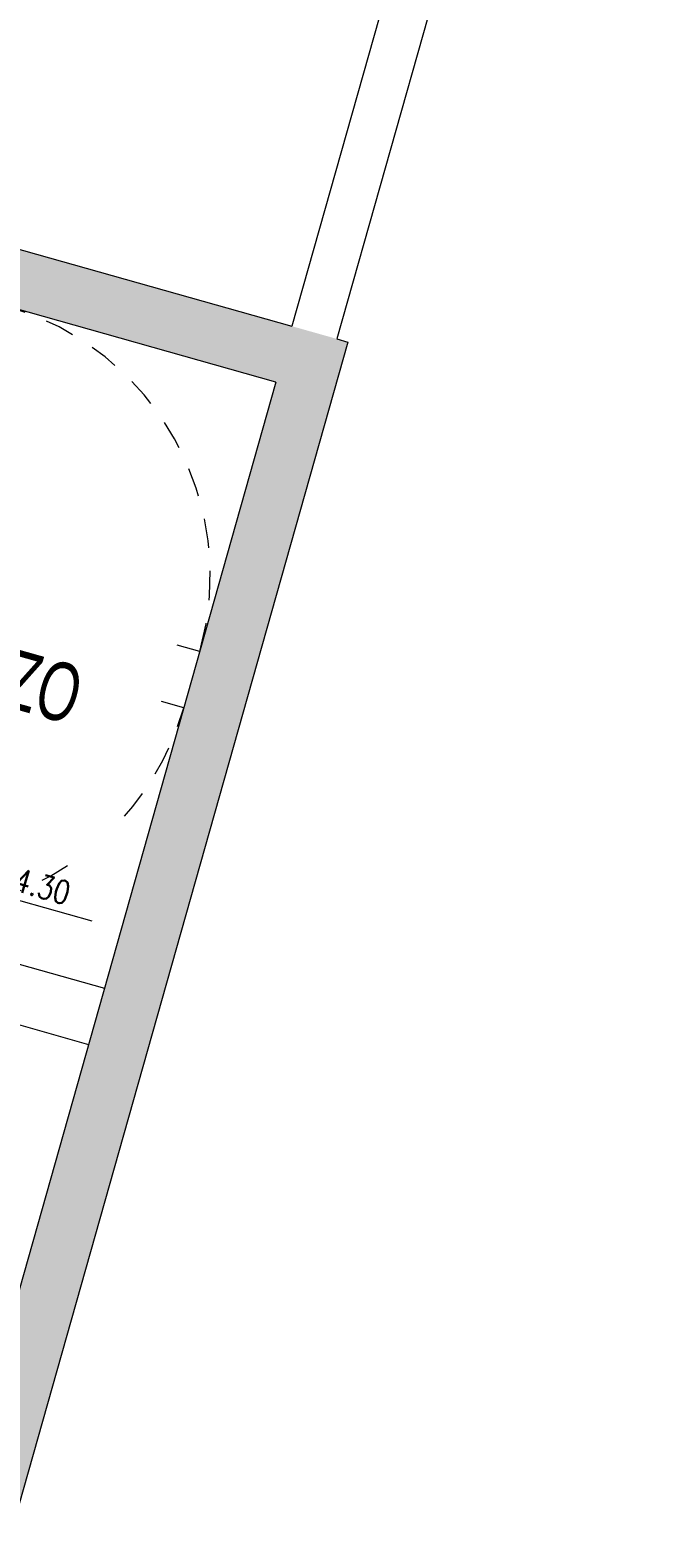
# Model space of a CAD drawing. Header units: inches. Extents: x 0 to 766, y -245 to 236.
# Drawn here: x 63.6 to 66.27, y -202.78 to -196.38 of the extents above; entities that cross this region are included whole.
import ezdxf
from ezdxf import colors
from ezdxf.entities.mleader import LeaderData, LeaderLine
from ezdxf.math import Vec2, Vec3

# ---------------------------------------------------------------- set-up
doc = ezdxf.new("R2010")
doc.units = ezdxf.units.IN
doc.header["$MEASUREMENT"] = 0
doc.linetypes.add('DASHED2', pattern=[0.375, 0.25, -0.125])
doc.linetypes.add('HIDDEN2', pattern=[0.1875, 0.125, -0.0625])
for name, color, linetype, lineweight in [('000 SOS 911 TEXTOS ACI', 7, 'Continuous', 9), ('HATCH', 251, 'Continuous', 9), ('MURO-BAJO', 251, 'Continuous', 9), ('MUROS', 251, 'Continuous', 9), ('NIVELES-NPT', 251, 'Continuous', 9), ('PROYECCION', 251, 'DASHED2', 9), ('PROYECCIONES', 251, 'HIDDEN2', 9)]:
    doc.layers.add(name, color=color, linetype=linetype, lineweight=lineweight)
doc.styles.add('PIPE', font='ARIALN.TTF', dxfattribs={"width": 0.8})
doc.styles.add('ROMANS', font='romans.shx', dxfattribs={"width": 0.8})

# ---------------------------------------------------------------- blocks, each defined once
blk = doc.blocks.new('NPT')
at = {"layer": 'NIVELES-NPT'}
h = blk.add_hatch(color=256, dxfattribs=at)
h.paths.add_polyline_path([(0, -0.0613262704653153), (0, 0), (-0.0602854464600569, 0, 0.0042792132716365), (-0.0602942788464134, -0.0010319916191293, 0.4142135623729712)])
h.paths.add_polyline_path([(0, 0), (0.0602854464600569, 0, 0.4092090227639318), (0, 0.0592622872270567)])
blk.add_line((0.9320041173916704, 0), (-0.1193010463946393, 0), dxfattribs=at)
blk.add_lwpolyline([(0, -0.1597670624796592), (0, 0.149364873615923)], dxfattribs=at)
at = {"layer": 'NIVELES-NPT', "linetype": 'Continuous'}
blk.add_circle((0, -0.0010319916191293), 0.0602942788463125, dxfattribs=at)
at = {"layer": 'NIVELES-NPT', "style": 'ROMANS', "width": 0.8}
blk.add_attdef('N.P.T.±0.00', (0.1175420202139321, 0.0358007524059758), '', height=0.1, dxfattribs=at)

msp = doc.modelspace()

# ---------------------------------------------------------------- hatches: boundary and pattern name
at = {"layer": 'HATCH'}
h = msp.add_hatch(color=256, dxfattribs=at)
h.dxf.hatch_style = 1
h.paths.add_polyline_path([(64.95872284704713, -197.7181707033376), (60.96524222337479, -196.5891833510459), (59.97226958337575, -200.1015198029538), (60.16473042563332, -200.1559301975721), (61.08969167996698, -196.8841643309035), (64.65014051415633, -197.8907302968877), (63.18109673554433, -203.0870665379572), (59.42818341889654, -202.0260893050299), (59.36017185182794, -202.2666614213782), (63.35365646544106, -203.3956493306399)])
h.paths.add_polyline_path([(54.11499187584866, -195.0890265690367), (53.78853770256386, -196.2437679570505), (53.5479105420314, -196.1757408285723), (53.94237600115321, -194.7804283189892), (57.26225749116071, -195.7189840670324), (57.19424620507036, -195.959555189498)])
h.paths.add_polyline_path([(52.47338825729824, -199.976780405382), (55.79326950611669, -200.9153360852393), (55.8612812682739, -200.6747632788192), (52.5413996406796, -199.7362089387768)])
h.paths.add_polyline_path([(63.8489207785874, -186.3889675065791), (61.45492350800139, -194.8570710180827), (61.64738045306339, -194.9114800602677), (62.17786848385941, -193.035025307546), (65.73832109286354, -194.0415923377955), (65.20783306130751, -195.9180470932058), (65.40028994901286, -195.9724561191756), (65.93077797785233, -194.0960013629972), (66.4119202400352, -194.2320239400553), (66.47993152789915, -193.9914528113164), (62.29399456632157, -192.8080566010695), (64.08949250982296, -186.4569789647735)])
h.paths.add_polyline_path([(55.77737712310201, -188.2898332233488), (55.45772863650609, -189.4205013761687), (54.49544414695207, -189.148456231894), (54.42743286086164, -189.3890273543596), (58.70956704715294, -190.5996192584781), (58.77757377526487, -190.3590642586014), (55.69829520099316, -189.4885287848479), (56.01794824556754, -188.3578445094392)])
h.paths.add_polyline_path([(60.09702384228086, -185.6919958845466), (60.16503522692902, -185.4514244134604), (57.18195330288968, -184.6080844643935), (57.34522340364897, -184.0305616198396), (57.0084238307913, -183.9353458189156), (56.84515359791069, -184.5128691361613), (55.88286887528935, -184.2408239259967), (55.81485760110687, -184.481395006341)])
h.paths.add_polyline_path([(58.28377915174764, -180.7106801296361), (58.39255423664807, -180.3259183382476), (62.00112106702126, -181.3460877109684), (62.06913233334949, -181.1055166584063), (57.16148142672922, -179.7180864198083), (57.09347036081019, -179.9586567634785), (58.15198328249633, -180.2579064174245), (58.04320801990001, -180.6426688408932)])
h.paths.add_polyline_path([(67.24097390474923, -187.3479267328389), (70.41651270988454, -188.2456757060071), (70.34850142126051, -188.4862468374345), (67.17296261612523, -187.5884978642664)])
h.paths.add_polyline_path([(66.98094354425719, -182.7539214953911), (70.83008149561184, -183.8421020705499), (70.89809277942202, -183.6015309561501), (67.04895482806731, -182.5133503809913)])
h.paths.add_polyline_path([(65.93515721299487, -191.9668922968994), (69.11069600152247, -192.8646412653725), (69.17870728837298, -192.6240701402183), (66.00316849984534, -191.7263211717453)])
h = msp.add_hatch(color=251, dxfattribs=at)
h.dxf.hatch_style = 1
h.paths.add_polyline_path([(64.95872284704713, -197.7181707033376), (60.96524222337479, -196.5891833510459), (59.97226958337575, -200.1015198029538), (60.16473042563332, -200.1559301975721), (61.08969167996698, -196.8841643309035), (64.65014051415633, -197.8907302968877), (63.18109673554433, -203.0870665379572), (59.42818341889654, -202.0260893050299), (59.36017185182794, -202.2666614213782), (63.35365646544106, -203.3956493306399)])
h.paths.add_polyline_path([(54.11499187584866, -195.0890265690367), (53.78853770256386, -196.2437679570505), (53.5479105420314, -196.1757408285723), (53.94237600115321, -194.7804283189892), (57.26225749116071, -195.7189840670324), (57.19424620507036, -195.959555189498)])
h.paths.add_polyline_path([(52.47338825729824, -199.976780405382), (55.79326950611669, -200.9153360852393), (55.8612812682739, -200.6747632788192), (52.5413996406796, -199.7362089387768)])
h.paths.add_polyline_path([(63.8489207785874, -186.3889675065791), (61.45492350800139, -194.8570710180827), (61.64738045306339, -194.9114800602677), (62.17786848385941, -193.035025307546), (65.73832109286354, -194.0415923377955), (65.20783306130751, -195.9180470932058), (65.40028994901286, -195.9724561191756), (65.93077797785233, -194.0960013629972), (66.4119202400352, -194.2320239400553), (66.47993152789915, -193.9914528113164), (62.29399456632157, -192.8080566010695), (64.08949250982296, -186.4569789647735)])
h.paths.add_polyline_path([(55.77737712310201, -188.2898332233488), (55.45772863650609, -189.4205013761687), (54.49544414695207, -189.148456231894), (54.42743286086164, -189.3890273543596), (58.70956704715294, -190.5996192584781), (58.77757377526487, -190.3590642586014), (55.69829520099316, -189.4885287848479), (56.01794824556754, -188.3578445094392)])
h.paths.add_polyline_path([(60.09702384228086, -185.6919958845466), (60.16503522692902, -185.4514244134604), (57.18195330288968, -184.6080844643935), (57.34522340364897, -184.0305616198396), (57.0084238307913, -183.9353458189156), (56.84515359791069, -184.5128691361613), (55.88286887528935, -184.2408239259967), (55.81485760110687, -184.481395006341)])
h.paths.add_polyline_path([(58.28377915174764, -180.7106801296361), (58.39255423664807, -180.3259183382476), (62.00112106702126, -181.3460877109684), (62.06913233334949, -181.1055166584063), (57.16148142672922, -179.7180864198083), (57.09347036081019, -179.9586567634785), (58.15198328249633, -180.2579064174245), (58.04320801990001, -180.6426688408932)])
h.paths.add_polyline_path([(67.24097390474923, -187.3479267328389), (70.41651270988454, -188.2456757060071), (70.34850142126051, -188.4862468374345), (67.17296261612523, -187.5884978642664)])
h.paths.add_polyline_path([(66.98094354425719, -182.7539214953911), (70.83008149561184, -183.8421020705499), (70.89809277942202, -183.6015309561501), (67.04895482806731, -182.5133503809913)])
h.paths.add_polyline_path([(65.93515721299487, -191.9668922968994), (69.11069600152247, -192.8646412653725), (69.17870728837298, -192.6240701402183), (66.00316849984534, -191.7263211717453)])

# ---------------------------------------------------------------- linework, layer by layer
at = {"layer": 'MURO-BAJO', "color": 251}
for p, q in [((62.7608778526228, -200.1624444177412, -2.629120047792232e-06), (63.91561924063656, -200.488898591026, -2.629120047792232e-06)), ((62.69286656653235, -200.4030155402068, -2.629120047792232e-06), (63.84760795454615, -200.7294697134915, -2.629120047792232e-06))]:
    msp.add_line(p, q, dxfattribs=at)
at = {"layer": 'MUROS'}
for p, q in [((65.93077797785233, -194.0960013629972, -3.345648148019993e-06), (64.91060861265103, -197.7045684433198, -3.345648148019993e-06)), ((65.18062854697271, -196.0142755418335, -3.345648148019993e-06), (64.71815173385947, -197.6501594140631, -3.345648148019993e-06)), ((60.9652344399295, -196.5891811506067, -3.345648148019993e-06), (64.71815173385947, -197.6501594140631, -3.345648148019993e-06)), ((64.65014051415633, -197.8907302968877, -3.345648148019993e-06), (61.08969167996698, -196.8841643309035, -3.345648148019993e-06)), ((64.95872284704713, -197.7181707033376, -3.345648148019993e-06), (63.35365720133102, -203.3956495386816, -3.345648148019993e-06)), ((64.91060861265103, -197.7045684433198, -3.345648148019993e-06), (64.95872284704713, -197.7181707033376, -3.345648148019993e-06)), ((64.65014051415633, -197.8907302968877, -3.345648148019993e-06), (63.18109673554433, -203.0870665379572, -3.345648148019993e-06))]:
    msp.add_line(p, q, dxfattribs=at)
at = {"layer": 'PROYECCION', "ltscale": 0.5}
msp.add_arc((63.16894495277378, -198.7190175115929, -4.476173852019732e-06), 1.200000000040745, 344.2139988296184, 74.21399882795023, dxfattribs=at)
at = {"layer": 'PROYECCION', "color": 251, "ltscale": 0.5}
msp.add_arc((63.10093366741542, -198.959588631362, -4.476173852019732e-06), 1.200000000040745, 254.2139988312857, 344.2139987228962, dxfattribs=at)
at = {"layer": 'PROYECCIONES', "color": 251, "ltscale": 0.5}
for p, q in [((64.32368634140762, -199.0454716821495, -4.476173852019732e-06), (63.12083072927733, -198.7054152507853, -4.476173852019732e-06)), ((64.25567499802942, -199.2860430071477, -4.476173852019732e-06), (63.05281938550573, -198.9459865766401, -4.476173852019732e-06))]:
    msp.add_line(p, q, dxfattribs=at)

# ---------------------------------------------------------------- block references
at = {"color": 251, "rotation": 344.2139988296181}
msp.add_blockref('NPT', (62.9659413677997, -199.9477755139648, -0.003808263106148692), dxfattribs=at).add_auto_attribs({'N.P.T.±0.00': 'N.P.T. -4.30'})

# ---------------------------------------------------------------- next in the draw order: leaders
at = {"layer": '000 SOS 911 TEXTOS ACI'}
ml = msp.add_multileader_mtext('Standard', dxfattribs=at)
ml.set_content('{\\H1.66667x;DRENAJE DE ACI - DESCARGA EN EL POZO SUMIDERO}', color=256, style='PIPE')
ml.set_leader_properties(color=7)
ml.build(insert=Vec2(0, 0))
ml.multileader.update_dxf_attribs({"text_left_attachment_type": 2, "text_right_attachment_type": 2, "dogleg_length": 2, "arrow_head_size": 0.15})
ctx = ml.context
ctx.base_point, ctx.char_height, ctx.arrow_head_size, ctx.landing_gap_size, ctx.plane_origin, ctx.plane_x_axis, ctx.plane_y_axis = Vec3(61.04759564039914, -198.4353467250891, 2.116307666865167e-08), 0.15, 0.15, 0.15, Vec3(58.41222277427097, -198.5242592582941, 2.116307666865167e-08), Vec3(0.9623918808983895, -0.2716649914524507), Vec3(0.2716649914524507, 0.9623918808983895)
ctx.left_attachment, ctx.right_attachment = 2, 2
notes = []
notes.append((ctx, [(0, (1, 1, 0), (60.90695687149498, -198.395647065615, 2.116307666865167e-08), (0.9623918808983895, -0.271664991452451), 0.1461346169845799, [(0, [(60.87540654474148, -196.6959318954947, 2.116307666865167e-08)], 0, [])])]))
ctx.mtext.insert, ctx.mtext.text_direction, ctx.mtext.rotation, ctx.mtext.width, ctx.mtext.defined_height, ctx.mtext.flow_direction = Vec3(61.33243691804049, -197.978427589848, 2.116307666865167e-08), Vec3(0.9623918808983895, -0.2716649914524507), 6.00806264150137, 2.893927547816373, 0.5575092987138824, 5
ctx.mtext.has_bg_fill, ctx.mtext.bg_color, ctx.mtext.bg_scale_factor, ctx.mtext.bg_transparency, ctx.mtext.use_window_bg_color = 1, -1073741824, 2, 0, 1
for ctx, leaders in notes:
    for number, flags, end, landing, length, lines in leaders:
        leader = LeaderData()
        leader.index, (leader.has_last_leader_line, leader.has_dogleg_vector, leader.attachment_direction) = number, flags
        leader.last_leader_point, leader.dogleg_vector, leader.dogleg_length = Vec3(end), Vec3(landing), length
        for number, points, colour, breaks in lines:
            line = LeaderLine()
            line.index, line.vertices, line.color, line.breaks = number, Vec3.list(points), colors.encode_raw_color(colour), breaks
            leader.lines.append(line)
        ctx.leaders.append(leader)

doc.saveas('drawing.dxf')
